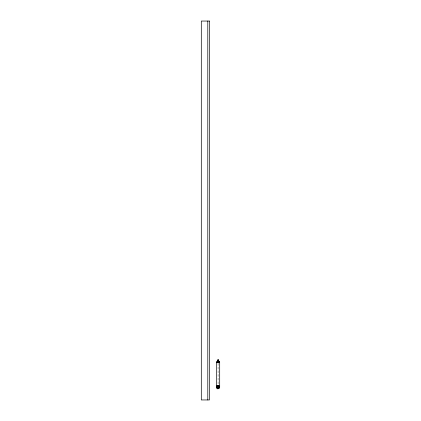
<?xml version="1.0" encoding="UTF-8"?>
<svg xmlns="http://www.w3.org/2000/svg" width="421" height="421" viewBox="0 0 421 421"><rect width="100%" height="100%" fill="white"/><g stroke="black" fill="none" stroke-linecap="round" stroke-linejoin="round"><path stroke-width="0.32" stroke-dasharray="2.1 1.58" d="M218.073 363.349L218.073 384.505"/><path stroke-width="0.63" d="M218.252 387.067L219.699 387.067C215.736 380.826 215.736 393.309 219.699 387.067L219.699 362.707L218.252 360.002L217.899 360.002L216.447 362.707L216.447 387.067L218.252 387.067L217.894 387.067M217.652 362.707L218.025 360.002L217.262 362.707M217.652 388.636L218.025 387.241L217.262 388.472M218.494 385.499L218.12 386.894L218.883 385.662M216.926 362.707L217.946 360.002L216.668 362.707M216.505 362.707L217.899 360.002M216.926 388.215L217.946 387.194L216.668 387.878M218.199 386.941L219.22 385.92M218.225 386.978L219.478 386.257M216.505 387.488L217.899 387.115M218.246 387.02L219.641 386.646M216.447 362.707L219.699 362.707M216.505 386.646L217.899 387.02M218.246 387.115L219.641 387.488M216.668 386.257L217.92 386.978M219.478 387.878L218.225 387.157L219.22 388.215M216.926 385.92L217.946 386.941M217.262 385.662L217.983 386.915L217.652 385.499M218.883 388.472L218.162 387.22L218.494 388.636M218.246 360.002L219.641 362.707M219.478 362.707L218.225 360.002L219.22 362.707M218.883 362.707L218.162 360.002L218.494 362.707M218.073 360.002L218.073 362.707M218.073 385.441L218.073 386.888M218.073 387.246L218.073 388.694M207.8 21.05L207.8 399.95M209.421 21.05L201.301 21.05L201.301 399.95L209.421 399.95L209.421 21.05"/></g></svg>
